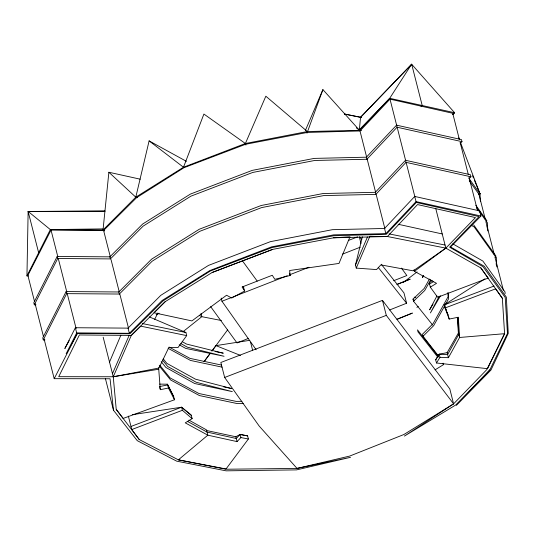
<?xml version="1.0" encoding="UTF-8"?>
<svg xmlns="http://www.w3.org/2000/svg" width="535" height="535" viewBox="0 0 535 535"><rect width="100%" height="100%" fill="white"/><g stroke="black" fill="none" stroke-linecap="round" stroke-linejoin="round"><path stroke-width="0.8" d="M104.947 211.138L28.114 211.419L50.343 229.589L103.028 229.99L135.796 197.174L183.492 167.248L245.384 143.514L307.358 131.536L359.52 130.326L361.158 130.66L359.52 130.326L359.366 129.717L360.53 117.406L411.662 64.16L422.195 105.482L421.045 106.672M104.298 231.053L103.028 229.99L108.879 172.257L140.217 179.178M306.976 133.168L322.906 89.612L359.52 130.326L389.707 98.306L411.662 64.16M137.355 197.736L135.796 197.174L149.111 140.886L186.407 161.336M243.131 286.466L244.689 291.013L231.708 298.035L226.559 295.24L191.911 320.913L154.006 312.768L165.161 301.7L212.154 272.489L272.683 249.384L333.479 237.821L387.414 236.517L417.541 204.571L475.454 217.571L445.842 248.133L413.234 270.837L380.853 264.892L376.56 269.587L356.257 268.088L355.467 264.986L362.356 236.811M109.514 362.101L120.856 335.258M355.467 264.986L367.451 236.965M356.257 268.088L369.859 236.276L387.414 236.517L445.842 248.133L480.851 267.961L488.201 278.1L437.663 297.279L430.307 287.141L429.284 283.115L432.18 280.373M305.338 130.553L322.906 89.612M245.933 145.072L245.384 143.514L265.835 96.206L307.358 131.536M112.464 373.664L129.162 335.378M489.866 369.886L507.474 333.425L505.221 297.473L483.072 266.718L449.654 247.183L479.046 216.595L416.33 202.464L386.317 234.263L333.7 235.741L271.954 247.585L210.302 271.024L162.988 300.924L129.945 333.78L77.368 333.399L66.159 353.695L76.679 332.897L75.361 327.734L128.046 328.129L160.814 295.32L208.51 265.393L270.402 241.659L332.375 229.682L384.538 228.472L414.725 196.445L479.634 210.877L480.952 216.04L450.55 246.983L484.202 266.223L506.344 297.139L508.25 333.365L490.963 370.033L456.402 405.356L489.866 369.886L455.7 405.022L404.406 436.085L453.606 403.851L486.783 369.632L504.585 333.686L502.358 298.303L495.684 288.826L445.04 307.986L449.186 319.074L458.348 317.222L459.578 337.478L448.424 357.701L439.997 357.306L436.48 362.991L487.552 368.682L504.585 333.686L459.578 337.478L458.341 332.643L457.331 317.375M423.198 276.127L422.463 277.618L423.68 275.465M154.541 319.656L157.845 312.982M28.616 275.899L26.951 275.893L50.343 229.589L102.753 228.906L103.028 229.99L104.673 230.231L103.028 229.99M460.24 143.44L461.993 141.655L461.464 139.588L396.555 125.163L366.368 157.19L314.205 158.4L252.232 170.377L190.34 194.111L142.644 224.038L109.876 256.847L57.191 256.452L33.799 302.75L34.327 304.816L35.992 304.823M34.327 304.816L57.713 258.519L57.191 256.452M469.188 178.57L470.947 176.784L470.419 174.718L405.51 160.286L375.323 192.312L323.16 193.523L261.187 205.5L199.294 229.234L151.599 259.161L118.83 291.97L66.139 291.575L42.753 337.879L43.281 339.946L44.947 339.952M43.281 339.946L66.668 293.641L66.139 291.575M75.361 327.734L64.842 348.532L69.242 340.554M459.291 139.113L452.71 113.286L389.995 99.149L359.988 130.955L307.364 132.433L245.618 144.276L183.966 167.716L136.659 197.616L103.609 230.471L51.032 230.09L27.867 275.364L34.447 301.192M103.175 337.21L113.253 376.76L116.235 409.409L139.247 439.543L178.369 459.846L227.308 469.222L297.025 468.406L350.499 457.325L296.557 469.884L226.118 470.84L176.697 461.163L137.254 440.659L113.487 410.258L110.049 378.767L54.202 378.673L77.368 333.399M436.928 295.955L429.618 309.832L432.989 304.127M439.255 296.136L430.414 312.935L440.512 295.808M429.431 279.043L424.181 288.479L413 299.139L413.528 301.205L432.761 325.146M430.762 279.658L424.71 290.545L413.528 301.205M448.424 357.701L447.14 352.645L458.421 332.951M436.48 362.991L435.677 359.828L439.202 354.203L447.14 352.645M435.677 359.828L439.202 354.203L447.635 354.605L458.783 334.375L457.759 317.362M186.695 335.612L177.981 347.569L168.873 347.409L158.975 368.04L113.253 376.76L58.73 376.687L79.381 334.963L131.289 335.418L140.745 326.149L186.695 335.612L185.906 332.509L149.265 316.88M211.974 350.987L215.939 345.63L249.791 340.327M211.994 350.96L227.549 329.955M248.394 438.981L225.877 469.188L178.369 459.846L207.827 435.176L237.038 441.596L240.904 437.57L248.394 438.981L247.605 435.878L240.101 434.433L235.808 436.754L206.644 430.528M57.713 258.519L110.404 258.913L143.173 226.104L190.868 196.178L252.761 172.444L314.734 160.467L366.896 159.256L397.084 127.23L396.555 125.163M66.668 293.641L119.352 294.036L152.127 261.227L199.822 231.301L261.709 207.567L323.682 195.589L375.851 194.379L406.038 162.352L405.51 160.286M76.679 332.897L129.363 333.298L162.132 300.483L209.827 270.556L271.72 246.822L333.693 234.852L385.855 233.635L416.043 201.615L414.725 196.445M247.605 435.878L240.115 434.473L236.249 438.493L207.038 432.079L187.357 421.333M360.496 117.279L411.689 64.28L454.616 112.731L452.864 114.517M359.366 129.717L389.707 98.306L454.616 112.731L452.851 114.477M165.161 301.7L131.289 335.418L113.253 376.76L158.741 369.23L158.347 367.679M438.272 355.715L423.038 336.241L433.664 325.668L448.597 298.818L448.29 293.019M183.064 331.667L201.815 316.68L221.43 320.525M403.283 282.453L417.119 271.894M414.03 269.774L414.424 271.325L445.842 248.133L435.764 208.583M416.879 307.351L418.27 306.441M484.964 278.802L444.251 304.883L445.04 307.986M435.069 369.852L443.602 364.589L443.247 363.212M453.606 403.851L403.825 434.547L349.676 456.081L297.025 468.406L259.201 426.081L224.653 377.469L220.835 362.489L382.478 300.389L449.788 388.871L453.606 403.851L386.297 315.369L382.478 300.389M429.518 284.038L433.671 281.517M430.307 287.141L436.533 283.349L414.424 271.325M132.259 414.692L181.586 407.209L191.209 414.986L192.145 418.658L185.237 422.844L207.827 435.176L206.477 429.872L188.935 420.135M156.16 314.747L159.149 313.263M397.09 284.493L410.198 279.136L397.03 284.352M397.746 319.081L412.398 313.075L396.93 319.228M210.65 306.622L237.012 342.948L248.588 338.347M389.574 309.986L406.607 303.231L403.972 292.899L381.301 264.263M393.626 280.741L406.847 275.538L401.451 268.095M333.479 237.821L349.997 236.784L338.996 263.427L289.609 270.523L290.224 275.465L274.823 279.323L272.282 275.257L242.087 287.021L244.689 291.013M348.265 240.523L357.587 236.878M221.156 298.069L221.965 301.245L231.287 297.6M232.839 296.999L287.208 275.746M289.535 274.836L308.956 267.246M342.353 254.192L360.215 247.21M224.653 377.469L386.297 315.369M212.154 272.489L272.683 249.384M130.988 426.455L181.586 407.209L191.356 415.561M128.353 416.11L131.777 429.552L182.375 410.305L192.145 418.658M494.119 286.018L444.251 304.883L448.123 315.235M159.644 384.117L167.468 384.19L173.701 396.676L174.497 399.772L123.15 418.437L116.235 409.409M478.404 194.279L480.009 193.824L460.468 142.464M159.497 386.591L167.656 384.926L173.701 396.676M174.497 399.772L168.445 388.029L160.286 389.687L158.741 369.23M445.882 304.609L444.251 304.883L446.564 311.009M476.471 185.257L480.009 193.824L478.357 193.958L480.009 193.824L480.397 201.24M241.947 401.33L236.169 401.397L198.913 393.506L170.09 377.904L159.731 365.178M243.298 403.383L236.691 403.464L199.441 395.572L170.618 379.97L159.223 365.967M104.94 211.091L28.134 211.486L26.951 275.893M389.059 233.902L445.053 245.037M142.37 323.548L185.906 332.509M215.11 351.502L223.276 353.18L186.528 344.058L182.234 341.684M221.543 365.071L189.958 358.376L169.067 347.068M222.072 367.137L190.487 360.443L168.15 348.352M223.536 386.812L231.555 388.537L195.482 379.181L166.84 363.365L163.249 358.845M398.154 224.259L442.231 233.955M397.084 127.23L461.993 141.655M406.038 162.352L470.947 176.784M416.043 201.615L480.952 216.04M414.184 297.132L415.769 297.62M215.939 345.63L240.462 355.407M199.495 315.489L201.815 316.68L201.006 313.497M180.877 343.597L187.324 347.155L224.065 356.277L185.705 348.399L179.225 344.781M471.335 225.329L474.197 226.967L496.333 257.877L496.814 266.938M452.811 243.86L482.884 261.06L505.027 291.97L505.114 293.615M245.384 143.514L203.909 114.055L183.492 167.248L149.111 140.886M356.297 127.832L359.52 130.326M108.879 172.257L135.796 197.174M161.202 361.673L165.863 367.438L194.66 383.521L232.344 391.64L196.271 382.284L167.629 366.462L162.5 360.015M413 299.139L414.036 300.429M359.654 236.918L361.713 239.526M378.265 267.433L406.607 303.231M438.473 356.644L417.494 329.854L418.022 331.921L437.971 357.407M442.579 363.285L443.602 364.589M131.777 429.552L139.247 439.543M242.348 260.726L257.215 281.102M469.255 180.79L478.885 194.165L485.265 219.183M468.941 178.369L480.009 193.824M475.789 205.233L486.857 220.687M476.31 207.299L487.385 222.754L487.813 230.986M473.669 224.901L495.811 255.81L495.898 257.462M480.851 267.961L502.358 298.303M221.965 301.245L256.151 349.763M243.03 286.586L243.893 287.917M472.545 175.748L473.455 177.948M474.364 180.148L476.177 184.542M458.702 137.823L459.291 139.368M447.146 312.534L448.016 314.834M485.88 221.604L494.313 254.693M494.935 257.114L503.368 290.211M460.113 142.343L468.346 174.624M468.961 177.045L477.394 210.135M448.397 315.971L449.186 319.074M389.995 99.149L396.783 125.785M397.398 128.206L405.63 160.493M406.246 162.914L414.886 196.813M439.202 354.203L439.997 357.306M423.038 336.241L422.51 334.174L433.136 323.601L448.069 296.751L447.848 292.612M359.988 130.955L366.776 157.591M367.184 159.203L375.623 192.292M376.239 194.72L384.879 228.612M366.368 157.19L366.896 159.256M375.323 192.312L375.851 194.379M384.538 228.472L385.855 233.635M359.339 237.065L360.964 243.425M289.629 273.144L290.224 275.465M250.594 342.32L252.647 350.371M240.101 434.433L240.904 437.57M235.808 436.754L237.038 441.596M181.586 407.209L182.375 410.305M167.468 384.19L168.445 388.029M159.697 387.367L160.092 388.918M103.609 230.471L110.397 257.108M111.019 259.528L119.245 291.809M119.86 294.23L128.5 328.129M109.876 256.847L110.404 258.913M118.83 291.97L119.352 294.036M128.046 328.129L129.363 333.298M105.462 378.78L113.487 410.258M51.032 230.09L57.82 256.72M58.235 258.338L66.875 292.237M67.283 293.849L76.13 328.557M28.114 211.419L38.647 252.741M35.069 303.612L43.502 336.702M44.117 339.123L54.202 378.673M496.199 263.22L496.286 264.872M487.117 225.63L487.245 228.097M209.987 353.668L204.036 361.713L210.008 353.648M361.593 117.499L344.46 114.029L361.593 117.499"/></g></svg>
